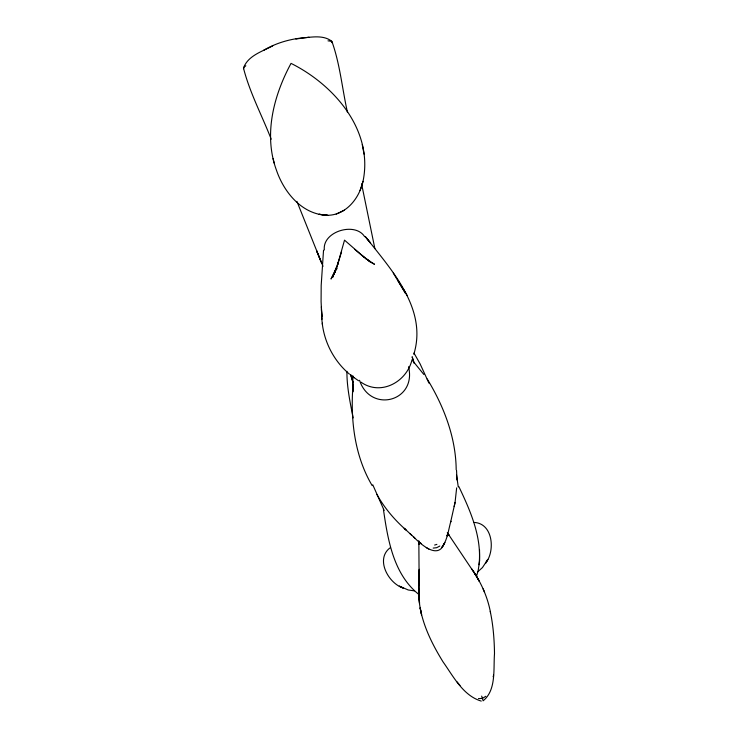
<?xml version="1.0" encoding="UTF-8"?>
<svg xmlns="http://www.w3.org/2000/svg" width="738" height="738" viewBox="0 0 738 738"><rect width="100%" height="100%" fill="white"/><g stroke="black" fill="none" stroke-linecap="round" stroke-linejoin="round"><path stroke-width="1.11" d="M456.656 487.864L455.069 502.403L450.641 522.07L450.853 521.24C448.363 530.17 447.486 540.013 441.739 547.587L444.839 542.467M418.843 541.286L419.129 580.188L419.359 569.302L418.778 581.424L419.424 571.304L418.529 585.575L419.544 603.389L418.594 590.843L418.787 580.04M346.925 371.325C346.805 387.035 350.144 402.542 353.151 417.902M353.161 385.171L352.792 392.044L352.875 375.817M353.096 383.788C350.246 418.511 354.129 455.106 372.173 485.613M418.843 579.099L419.156 599.487L418.714 593.979C419.359 618.592 430.365 641.304 443.04 661.875C453.464 676.543 463.049 695.648 481.259 701.1M323.53 250.21L321.187 285.403L321.085 301.519L321.952 319.314M418.981 577.891L419.184 575.658L418.963 577.946M483.076 700.823C496.425 690.242 493.316 669.117 494.497 653.665C494.322 639.495 493.187 625.289 490.253 611.415M493.547 675.178L493.325 677.032L493.464 675.934M479.036 564.699C482.108 537.255 470.383 510.816 458.851 486.591M363.013 181.354C373.677 130.156 334.056 84.842 291.03 63.376C273.623 95.599 263.401 134.777 276.482 170.293C284.075 192.517 302.229 214.712 327.478 215.311C346.085 215.155 359.314 198.273 363.013 181.354L360.052 190.588M454.174 506.572L455.069 502.403M413.806 354.305C427.699 309.084 391.85 270.468 366.325 237.821M331.832 42.647L331.777 41.291C324.794 35.728 315.191 36.642 306.842 37.518C291.63 38.487 276.713 42.573 263.549 50.368M476.471 576.378L478.178 570.566L479.626 560.649L479.534 549.838M335.458 271.307L331.021 279.019L337.414 265.754L332.589 277.423L338.474 261.852L337.515 264.942L344.526 240.145L364.185 257.304L354.72 249.333M337.515 264.942L341.574 251.778M412.016 359.747C406.841 381.832 380.928 396.269 361.03 382.192M271.206 139.196C262.008 115.562 249.758 92.702 243.494 68.117C247.765 55.673 262.313 51.475 272.719 45.876M444.663 542.928L443.842 544.506C437.56 558.98 421.481 544.93 413.852 537.172L414.857 538.131M332.912 275.689L335.541 271.141M335.698 270.56L337.118 268.411M336.214 214.066L344.388 210.182M243.798 67.407L245.828 65.793M485.825 696.285L482.384 698.434L478.455 698.582M477.726 571.821L482.458 567.577L487.781 559.441L485.539 563.279C495.419 551.157 493.095 523.39 474.202 522.439M390.171 547.771C374.996 559.017 388.363 583.361 403.243 588.075L399.295 586.11L408.179 589.957L414.442 590.889M439.83 546.046L436.647 547.707L433.188 548.094M436.896 544.376L434.636 545.059M295.892 39.013L309.001 37.223M328.004 40.839L331.777 41.291M327.783 215.311L319.047 214.278L327.478 215.311M369.009 261.326L374.507 264.269L365.042 258.106L370.089 261.538M428.806 549.081L426.287 547.624M358.567 380.771L351.74 375.993M361.786 255.274L369.249 260.984M351.629 375.9L353.917 377.653M418.345 594.035C393.326 573.74 387.764 539.45 383.419 509.368M349.508 374.184C332.921 360.282 322.672 339.332 321.805 317.7M414.35 537.651L410.005 533.639M411.693 535.225L404.193 528.27L406.02 529.976C394.489 519.81 384.406 507.965 376.934 494.488M460.014 685.482L457.062 681.894M423.861 374.48L413.068 361.242M471.665 568.813C480.844 581.95 487.634 596.83 490.53 612.651M473.298 571.212L475.724 575.059L447.422 532.79M447.348 532.67L449.055 535.336L447.883 533.482M427.182 378.954C443.87 406.324 455.89 437.376 456.185 469.783M397.441 279.84L405.54 293.373L393.28 273.06M414 353.087L420.116 363.926L428.935 383.123M407.136 295.44L403.474 289.213M384.138 510.428L372.773 484.792M364.655 236.714C355.282 221.557 322.174 231.428 324.333 249.979M359.526 380.301C370.614 413.631 416.896 401.407 408.548 366.721M332.054 41.872C340.117 64.529 342.211 89.067 347.506 112.527M321.713 263.272L316.565 250.662L323.013 266.344M484.534 592.208L483.159 588.878M243.494 68.117L243.743 68.726M320.661 260.671L296.907 201.363M412.256 357.109L413.824 362.247M353.05 382.459L350.624 374.535L353.05 382.708M481.683 696.109L482.836 699.975M414.046 363.234L412.118 356.777M273.106 158.55L274.158 163.089M361.592 183.919L374.876 248.595M364.065 154.141L362.266 144.611M456.536 474.912L458.27 486.932M322.34 323.198L322.488 324.849M321.399 309.609L321.906 316.86L321.381 306.805M456.554 470.457L456.96 479.958M418.852 541.148L418.916 544.441L418.843 541.028M418.741 578.481L418.824 585.788M447.486 534.441L447.043 535.991L447.542 534.432M421.158 543.583L419.876 542.568L421.13 543.638M370.356 242.811L365.236 236.52L370.356 242.811M476.591 576.47L474.958 573.786L479.313 581.276L476.591 576.47M421.573 614.726L420.162 607.955L421.573 614.726"/></g></svg>
